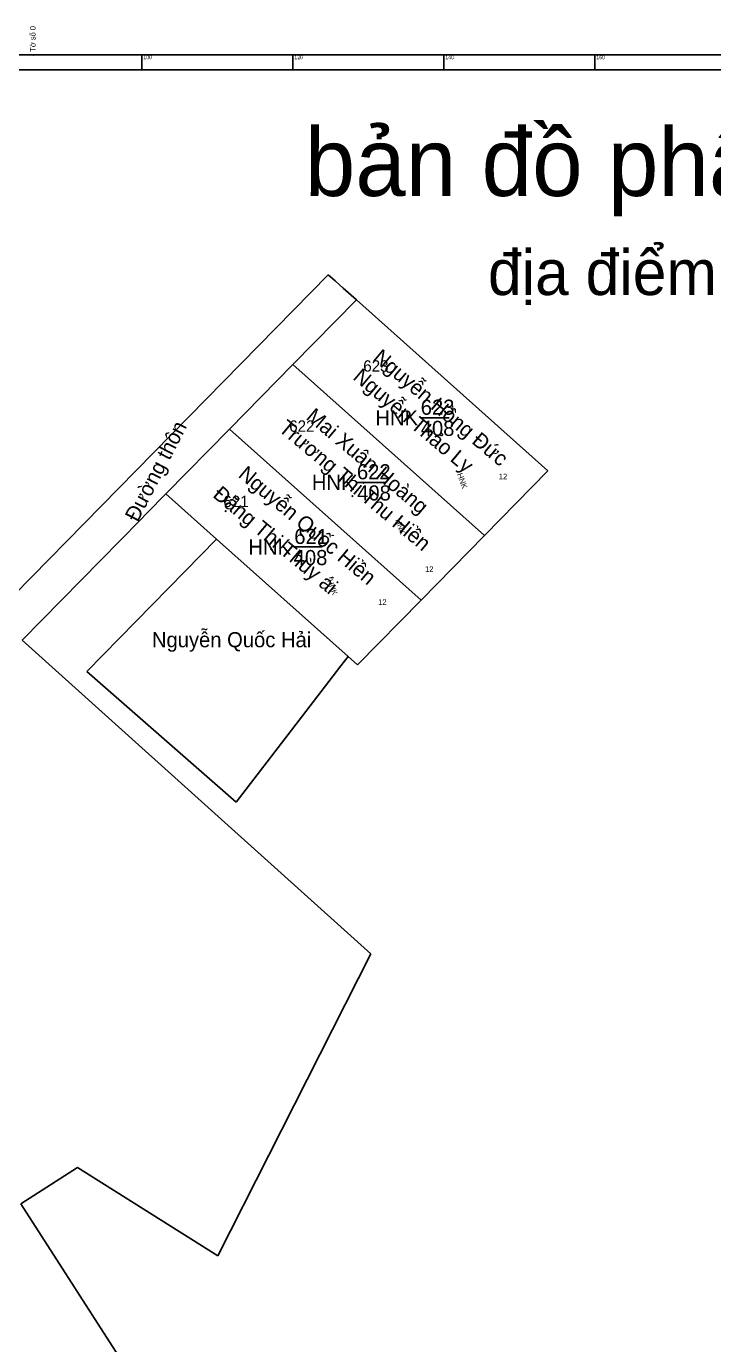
# Model space of a CAD drawing. Extents: x 547747 to 549324, y 1837450 to 1838029.
# Drawn here: x 549018.1 to 549109.1, y 1837792.7 to 1837967.3 of the extents above; entities that cross this region are included whole.
import ezdxf

# ---------------------------------------------------------------- set-up
doc = ezdxf.new("R2010")
doc.units = 0
for name, color, linetype in [('Level 10', 7, 'Continuous'), ('Level 13', 7, 'Continuous'), ('Level 14', 7, 'Continuous'), ('Level 15', 7, 'Continuous'), ('Level 16', 7, 'Continuous'), ('Level 18', 7, 'Continuous'), ('Level 19', 7, 'Continuous'), ('Level 2', 7, 'Continuous'), ('Level 21', 7, 'Continuous'), ('Level 3', 7, 'Continuous'), ('Level 58', 7, 'Continuous'), ('Level 63', 7, 'Continuous')]:
    doc.layers.add(name, color=color, linetype=linetype)

msp = doc.modelspace()

# ---------------------------------------------------------------- linework, layer by layer
at = {"layer": 'Level 10'}
for p, q in [((549058.06, 1837934.4), (549013.82, 1837889.36)), ((549058.06, 1837934.4), (549058.97, 1837933.6)), ((549058.97, 1837933.6), (549060.05, 1837932.63)), ((549060.05, 1837932.63), (549061.8, 1837931.07)), ((549053.39, 1837922.51), (549061.8, 1837931.07)), ((549061.8, 1837931.07), (549087.18, 1837908.45)), ((549044.98, 1837913.95), (549053.39, 1837922.51)), ((549053.39, 1837922.51), (549078.77, 1837899.88)), ((549036.57, 1837905.39), (549044.98, 1837913.95)), ((549044.98, 1837913.95), (549070.36, 1837891.32)), ((549078.77, 1837899.88), (549087.18, 1837908.45)), ((549034.1, 1837902.87), (549036.57, 1837905.39)), ((549036.57, 1837905.39), (549043.27, 1837899.41)), ((549033.17, 1837901.93), (549034.1, 1837902.87)), ((549017.54, 1837886.01), (549033.17, 1837901.93)), ((549039.05, 1837895.11), (549043.27, 1837899.41)), ((549043.27, 1837899.41), (549060.7, 1837883.87)), ((549070.36, 1837891.32), (549078.77, 1837899.88)), ((549026.07, 1837881.87), (549039.05, 1837895.11)), ((549061.95, 1837882.76), (549070.36, 1837891.32)), ((549017.54, 1837886.01), (549063.73, 1837844.5)), ((549059.73, 1837882.61), (549060.7, 1837883.87)), ((549060.7, 1837883.87), (549061.95, 1837882.76)), ((549026.07, 1837881.87), (549045.86, 1837864.55)), ((549055.09, 1837876.56), (549059.73, 1837882.61)), ((549045.86, 1837864.55), (549055.09, 1837876.56)), ((549043.46, 1837804.49), (549063.73, 1837844.5)), ((549024.86, 1837816.19), (549017.34, 1837811.37)), ((549024.86, 1837816.19), (549043.46, 1837804.49)), ((549017.34, 1837811.37), (549039.34, 1837777.21))]:
    msp.add_line(p, q, dxfattribs=at)
at = {"layer": 'Level 16'}
for p, q in [((549070.29, 1837915.47), (549074.09, 1837915.47)), ((549061.87, 1837906.92), (549065.67, 1837906.92)), ((549053.46, 1837898.36), (549057.26, 1837898.36))]:
    msp.add_line(p, q, dxfattribs=at)
at = {"layer": 'Level 63'}
for p, q in [((549033.38, 1837961.55), (549033.38, 1837963.55)), ((549053.38, 1837961.55), (549053.38, 1837963.55)), ((549073.38, 1837961.55), (549073.38, 1837963.55)), ((549093.38, 1837961.55), (549093.38, 1837963.55))]:
    msp.add_line(p, q, dxfattribs=at)
for points in [[(548985.21, 1837463.45), (548985.21, 1837963.55), (549322.58, 1837963.55), (549322.58, 1837463.45)], [(548987.21, 1837465.45), (548987.21, 1837961.55), (549320.58, 1837961.55), (549320.58, 1837465.45)]]:
    msp.add_lwpolyline(points, close=True, dxfattribs=at)

# ---------------------------------------------------------------- texts
at = {"layer": 'Level 13'}
for s, rotation, p in [('Nguyễn Hồng Đức', 320, (549063.86, 1837923.18)), ('Mai Xuân Hoàng', 320, (549055.01, 1837915.38)), ('Đường thôn', 62.794, (549032.82, 1837901.56)), ('Nguyễn Quốc Hiền', 320, (549046.02, 1837907.72))]:
    msp.add_text(s, height=2, rotation=rotation, dxfattribs=at).set_placement(p)
msp.add_text('Nguyễn Quốc Hải', height=2, dxfattribs=at).set_placement((549034.71, 1837885.08))
at = {"layer": 'Level 14'}
for s, p in [('623', (549070.32, 1837915.87)), ('622', (549061.87, 1837907.32)), ('621', (549053.57, 1837898.76))]:
    msp.add_text(s, height=2, dxfattribs=at).set_placement(p)
at = {"layer": 'Level 15'}
for s, p in [('Nguyễn Thảo Ly', (549061.22, 1837920.65)), ('Trương Thị Thu Hiền', (549051.36, 1837913.83)), ('Đặng Thị Thùy ái', (549042.65, 1837905.07))]:
    msp.add_text(s, height=2, rotation=320, dxfattribs=at).set_placement(p)
at = {"layer": 'Level 18'}
for p in [(549080.67, 1837907.31), (549070.89, 1837895.06), (549064.68, 1837890.69)]:
    msp.add_text('12', height=0.75, dxfattribs=at).set_placement(p)
at = {"layer": 'Level 19'}
for p in [(549075.11, 1837907.99), (549066.93, 1837901.93), (549057.93, 1837893.91)]:
    msp.add_text('HNK', height=0.75, rotation=290, dxfattribs=at).set_placement(p)
at = {"layer": 'Level 2'}
for p in [(549064.32, 1837914.47), (549055.9, 1837905.92), (549047.49, 1837897.36)]:
    msp.add_text('HNK', height=2, dxfattribs=at).set_placement(p)
at = {"layer": 'Level 21'}
for s, p in [('623', (549062.71, 1837921.58)), ('622', (549052.9, 1837913.62)), ('621', (549044.17, 1837903.64))]:
    msp.add_text(s, height=1.5, dxfattribs=at).set_placement(p)
at = {"layer": 'Level 3'}
for p in [(549070.32, 1837913.07), (549061.9, 1837904.52), (549053.49, 1837895.96)]:
    msp.add_text('408', height=2, dxfattribs=at).set_placement(p)
at = {"layer": 'Level 58'}
msp.add_text(' - Tờ số 0', height=0.74, rotation=89.9991, dxfattribs=at).set_placement((549019.29, 1837963.06))
msp.add_text(' - Tờ số 0', height=0.74, rotation=89.9991, dxfattribs=at).set_placement((549019.29, 1837963.06))
msp.add_text(' - Tờ số 0', height=0.74, rotation=89.9991, dxfattribs=at).set_placement((549019.29, 1837963.06))
msp.add_text(' - Tờ số 0', height=0.74, rotation=89.9991, dxfattribs=at).set_placement((549019.29, 1837963.06))
msp.add_text(' - Tờ số 0', height=0.74, rotation=89.9991, dxfattribs=at).set_placement((549019.29, 1837963.06))
at = {"layer": 'Level 63'}
for s, height, p in [('100', 0.5, (549033.58, 1837962.95)), ('120', 0.5, (549053.58, 1837962.95)), ('140', 0.5, (549073.58, 1837962.95)), ('160', 0.5, (549093.58, 1837962.95)), ('bản đồ phân lô địa chính khu đất', 9, (549054.96, 1837944.84)), ('địa điểm: Tân sơn - tân lập - hướng hóa', 6, (549079.23, 1837931.72))]:
    msp.add_text(s, height=height, dxfattribs=at).set_placement(p)

doc.saveas('drawing.dxf')
